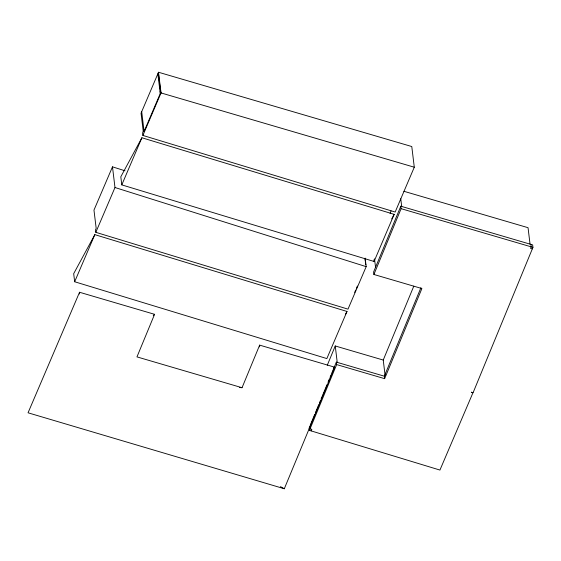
<?xml version="1.0" encoding="UTF-8"?>
<svg xmlns="http://www.w3.org/2000/svg" width="561" height="561" viewBox="0 0 561 561"><rect width="100%" height="100%" fill="white"/><g stroke="black" fill="none" stroke-linecap="round" stroke-linejoin="round"><path stroke-width="0.84" d="M259.638 346.88L259.645 345.127L334.672 367.182L284.301 488.75L28.05 412.798L79.543 292.26L154.577 314.314L136.968 356.894L242.036 387.707L259.645 345.127M384.636 378.668L384.334 376.193L336.341 362.118L336.642 364.587L384.636 378.668L421.893 288.55L373.899 274.476L373.598 272.001L400.806 206.203L532.648 244.891L532.95 247.359L473.077 392.728L471.331 392.216L472.972 392.714L439.929 470.062L309.42 430.371L309.125 427.896M143.244 131.421L141.042 113.217L158.518 72.25L411.781 146.533L414.284 167.213L395.168 212.03L142.887 135.439L142.585 132.964L143.904 129.879L141.702 111.674M158.518 72.25L160.719 90.454L160.06 91.997M142.887 135.439L161.021 92.93L160.719 90.454M327.266 365.267L335.247 345.969L383.24 360.05L385.127 375.653M390.07 213.369L391.066 210.957M310.107 425.568L314.756 414.327M315.422 412.714L318.739 404.684M319.405 403.078L320.401 400.666M321.067 399.06L327.042 384.608M328.038 382.195L329.37 378.984M330.029 377.378L331.025 374.965M331.691 373.36L336.341 362.118M336.642 364.587L309.42 430.371M373.899 274.476L401.108 208.671L400.806 206.203M383.24 360.05L413.808 286.124M384.334 376.193L420.932 287.688M160.909 92.025L144.093 131.449L143.904 129.879M124.998 170.782L112.481 166.841L93.968 210.102L96.176 228.306L95.51 229.849L95.812 232.324L347.995 309.146L366.179 266.65L365.141 258.109M74.662 281.755L94.823 234.638L347.007 311.46L326.846 358.577L74.662 281.755L73.687 273.663L94.823 234.638M95.812 232.324L114.984 187.521L112.481 166.841M121.793 184.885L141.898 137.754L394.18 214.344L374.075 261.475L121.793 184.885L120.811 176.792L141.898 137.754M354.664 292.414L355.688 290.023M356.368 288.431L357.392 286.04M311.159 430.897L311.818 429.354L310.072 428.842L309.777 426.374M365.877 264.182L365.674 264.645L365.463 262.913M391.697 218.937L394.18 214.344M345.352 314.518L347.007 311.46M153.265 315.471L154.577 314.314M333.318 368.282L334.672 367.182M239.421 387.539L242.036 387.707M161.021 92.93L414.284 167.213M403.906 191.287L528.048 227.696L530.047 244.168M401.108 208.671L532.95 247.359M532.298 248.881L530.552 248.376L531.19 246.826L530.895 244.351M114.984 187.521L366.179 266.65M280.465 486.632L284.301 488.75M400.757 198.72L401.704 206.525M374.517 258.831L375.568 267.499M373.878 259.862L374.075 261.475M364.938 258.572L365.253 261.174M335.247 345.969L337.238 362.441M158.321 72.72L160.818 93.392M157.858 73.793L160.25 93.568M79.543 292.26L79.62 293.999"/></g></svg>
